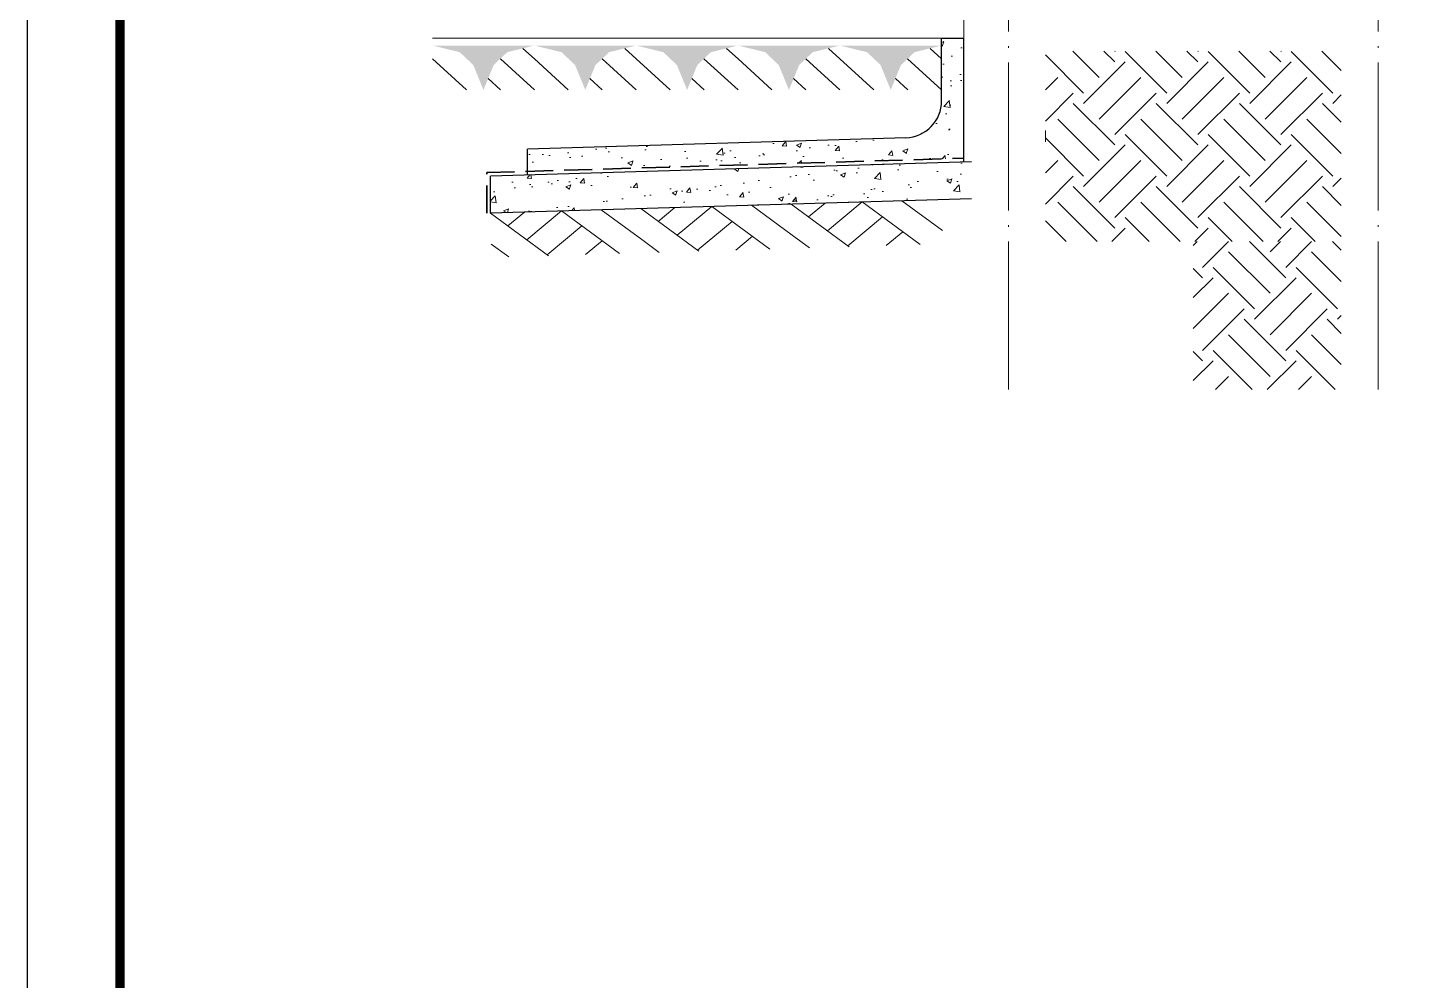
# Model space of a CAD drawing. Extents: x -518115 to 389031, y -209821 to 1628073.
# Drawn here: x 223230 to 226955, y -171140 to -168565 of the extents above; entities that cross this region are included whole.
import ezdxf

# ---------------------------------------------------------------- set-up
doc = ezdxf.new("R2010")
doc.units = 0
doc.header["$LTSCALE"] = 1000
doc.header["$MEASUREMENT"] = 0
doc.linetypes.add('DASH', pattern=[0.35, 0.25, -0.1])
doc.linetypes.add('DOTE', pattern=[2.42, 2, -0.2, 0.02, -0.2])
doc.layers.add('COLUMN', color=9, linetype='Continuous')
doc.layers.add('图框', color=140, linetype='Continuous')
for name, color, linetype, lineweight in [('DOTE', 19, 'DOTE', 9), ('PUB_HATCH', 8, 'Continuous', 9), ('内粉刷', 37, 'Continuous', 9), ('填充', 251, 'Continuous', 5), ('立面-中轮廓线', 213, 'Continuous', 35), ('粉刷', 251, 'Continuous', 9)]:
    doc.layers.add(name, color=color, linetype=linetype, lineweight=lineweight)
doc.layers.add('yichutu', color=7, linetype='Continuous', true_color=0xffffff, plot=False)
pattern_1 = [(50, (28072.99, 249033.25), (143.452037, -12.550427), [15, -165]), (355, (28072.99, 249033.25), (-27.750267, 150.438427), [12, -132]), (100.4514, (28084.94, 249032.2), (115.701876, 137.88791), [12.74804, -140.22842]), (46.1842, (28072.99, 249073.25), (213.44821, -33.1038), [22.5, -247.5]), (96.6356, (28090.77, 249070.5), (186.93254, 194.82357), [19.12206, -210.3426]), (351.1842, (28072.99, 249073.25), (186.93239, 194.82372), [18, -198]), (21, (28092.99, 249063.25), (119.38141, -80.52378), [15, -165]), (326, (28092.99, 249063.25), (48.663066, 145.03001), [12, -132]), (71.4514, (28102.93, 249056.54), (168.044526, 64.5061), [12.74804, -140.22842]), (37.5, (28072.986, 249033.25), (2.431971, 66.578771), [0, -130.4, 0, -134, 0, -132.5]), (7.5, (28072.986, 249033.25), (52.613907, 78.882342), [0, -76.4, 0, -127.4, 0, -50.5]), (327.5, (28028.386, 249033.25), (106.764487, -4.510974), [0, -50, 0, -156, 0, -207]), (317.5, (28008.39, 249033.25), (116.637234, 20.020996), [0, -65, 0, -103.6, 0, -147])]

# ---------------------------------------------------------------- blocks, each defined once
blk = doc.blocks.new('GFDDDDRG')
at = {"layer": '图框'}
blk.add_lwpolyline([(923309.8, -107437), (923309.8, -159999.5), (893609.8, -159999.5), (893609.8, -107437)], close=True, dxfattribs=at)
blk.add_lwpolyline([(923309.8, -107437), (923309.8, -159999.5), (893609.8, -159999.5), (893609.8, -107437)], close=True, dxfattribs=at)
at = {"layer": '图框', "const_width": 50}
blk.add_lwpolyline([(894109.8, -159499.5), (922809.8, -159499.5), (922809.8, -108687), (894109.8, -108687)], close=True, dxfattribs=at)
blk = doc.blocks.new('yct-1051-594-26275-14850-25-1002.0')
at = {"layer": 'yichutu', "color": 7, "true_color": 0xffffff}
blk.add_lwpolyline([(0, 0), (0, 14850), (26275, 14850), (26275, 0)], close=True, dxfattribs=at)
blk = doc.blocks.new('$LinePat$素土夯实')
at = {"color": 0}
for p, q in [((0, -210), (210, 0)), ((120, -300), (420, 0)), ((420, 0), (607.5, -187.5)), ((495, -300), (795, 0)), ((615, 0), (705, -90)), ((315, -105), (502.5, -292.5)), ((210, -210), (300, -300)), ((705, -300), (795, -210))]:
    blk.add_line(p, q, dxfattribs=at)
blk = doc.blocks.new('$LinePat$自然土壤')
at = {"color": 0}
for p, q in [((0, -90), (71, -19)), ((0, -300), (210.7, -89.3)), ((420, -300), (630, -90)), ((210, -300), (286.4, -223.6))]:
    blk.add_line(p, q, dxfattribs=at)
for points in [[(0, 0), (630, 0), (168, -45), (462, -45)], [(168, -45), (462, -45), (252, -132), (378, -132)], [(252, -132), (378, -132), (315, -300)]]:
    blk.add_solid(points, dxfattribs=at)
blk = doc.blocks.new('sanshui')
at = {"layer": '粉刷'}
h = blk.add_hatch(dxfattribs=at)
h.set_pattern_fill('混凝土', color=256, scale=20)
h.set_pattern_definition(pattern_1)
edge = h.paths.add_edge_path()
edge.add_line((346317.8, 427329.6), (346257.8, 427329.6))
edge.add_line((346257.8, 427329.6), (346257.8, 427160.3))
edge.add_arc((346157.8, 427160.3), 100, 271.7184, 360, ccw=False)
edge.add_line((346160.8, 427060.3), (345137.8, 427029.6))
edge.add_line((345137.8, 427029.6), (345137.8, 426969.6))
edge.add_line((345137.8, 426969.6), (346317.8, 427005))
edge.add_line((346317.8, 427005), (346317.8, 427329.6))
h = blk.add_hatch(dxfattribs=at)
h.set_pattern_fill('混凝土', color=256, scale=20)
h.set_pattern_definition(pattern_1)
h.paths.add_polyline_path([(346337.8, 426895.6), (346337.8, 426995.6), (345037.8, 426956.6), (345037.8, 426856.6)])
at = {"layer": 'COLUMN'}
for p, q in [((346257.8, 427329.6), (346317.8, 427329.6)), ((346257.8, 427160.3), (346257.8, 427329.6)), ((346317.8, 426995), (346317.8, 427329.6)), ((346160.8, 427060.3), (345137.8, 427029.6)), ((345137.8, 426959.6), (345137.8, 427029.6)), ((346338.1, 426995.6), (345037.8, 426956.6)), ((345037.8, 426856.6), (345037.8, 426956.6)), ((346338.1, 426895.6), (345037.8, 426856.6))]:
    blk.add_line(p, q, dxfattribs=at)
blk.add_arc((346157.8, 427160.3), 100, 271.7184, 0, dxfattribs=at)
at = {"layer": '立面-中轮廓线', "linetype": 'DASH', "ltscale": 0.3}
blk.add_lwpolyline([(345027.8, 426856.6), (345027.8, 426966.3), (346317.8, 427005)], dxfattribs=at)
at = {"layer": '粉刷'}
blk.add_line((344881.5, 427329.6), (346257.8, 427329.6), dxfattribs=at)
at = {"layer": '粉刷', "yscale": 0.4, "zscale": 0.4}
for name, p, xscale, rotation in [('$LinePat$自然土壤', (345156.8, 427309.6), -0.4369306507241237, 359.9999999999903), ('$LinePat$自然土壤', (345432, 427309.6), -0.4369306507241237, 359.9999999999903), ('$LinePat$自然土壤', (345707.3, 427309.6), -0.4369306507241237, 359.9999999999903), ('$LinePat$自然土壤', (345982.6, 427309.6), -0.4369306507241237, 359.9999999999903), ('$LinePat$自然土壤', (346257.8, 427309.6), -0.4369306507241237, 359.9999999999903), ('$LinePat$素土夯实', (346257.8, 426893.2), -0.5117605352322558, 1.718358001643932), ('$LinePat$素土夯实', (345444.5, 426868.8), -0.5117605352322558, 1.718358001643932), ('$LinePat$素土夯实', (345851.2, 426881), -0.5117605352322558, 1.718358001643932)]:
    blk.add_blockref(name, p, dxfattribs=dict(at, xscale=xscale, rotation=rotation))

msp = doc.modelspace()

# ---------------------------------------------------------------- hatches: boundary and pattern name
at = {"layer": '填充'}
h = msp.add_hatch(dxfattribs=at)
h.set_pattern_fill('EARTH', color=250, scale=50, angle=45, style=0)
h.set_pattern_definition([(45, (-639527.06, -42456.95), (0, 224.506403), [158.75, -158.75]), (45, (-639569.15, -42414.86), (0, 224.506403), [158.75, -158.75]), (45, (-639611.25, -42372.76), (0, 224.506403), [158.75, -158.75]), (135, (-639611.25, -42344.7), (-224.506403, 0), [158.75, -158.75]), (135, (-639569.15, -42302.6), (-224.506403, 0), [158.75, -158.75]), (135, (-639527.06, -42260.5), (-224.506403, 0), [158.75, -158.75])])
h.paths.add_polyline_path([(225982, -169143), (226782, -169143), (226782, -168628), (225982, -168628)])
h = msp.add_hatch(dxfattribs=at)
h.set_pattern_fill('EARTH', color=250, scale=50, angle=45, style=0)
h.set_pattern_definition([(45, (-888716.25, -624736.4), (0, 224.506403), [158.75, -158.75]), (45, (-888758.35, -624694.31), (0, 224.506403), [158.75, -158.75]), (45, (-888800.44, -624652.21), (0, 224.506403), [158.75, -158.75]), (135, (-888800.44, -624624.15), (-224.506403, 0), [158.75, -158.75]), (135, (-888758.35, -624582.06), (-224.506403, 0), [158.75, -158.75]), (135, (-888716.25, -624539.96), (-224.506403, 0), [158.75, -158.75])])
h.paths.add_polyline_path([(226782, -169143), (226382, -169143), (226382, -169543), (226782, -169543)])

# ---------------------------------------------------------------- linework, layer by layer
at = {"layer": 'DOTE', "linetype": 'DOTE', "ltscale": 0.2}
for p, q in [((225882, -169543), (225882, -151863)), ((226882, -169543), (226882, -151863))]:
    msp.add_line(p, q, dxfattribs=at)
at = {"layer": 'PUB_HATCH', "color": 215, "true_color": 0xa953a0}
msp.add_line((225982, -168873), (225982, -168843), dxfattribs=at)
at = {"layer": '内粉刷'}
for points in [[(225652, -168263), (225762, -168263), (225762, -168593)], [(225602, -168893), (225602, -168893)]]:
    msp.add_lwpolyline(points, dxfattribs=at)

# ---------------------------------------------------------------- block references
at = {"xscale": 0.5, "yscale": 0.5, "zscale": 0.5}
msp.add_blockref('GFDDDDRG', (-223574.4, -93716.5), dxfattribs=at)
msp.add_blockref('sanshui', (-120556.1, -595922.7))
at = {"layer": 'yichutu', "rotation": 270}
msp.add_blockref('yct-1051-594-26275-14850-25-1002.0', (223230.5, -147435), dxfattribs=at)

doc.saveas('drawing.dxf')
